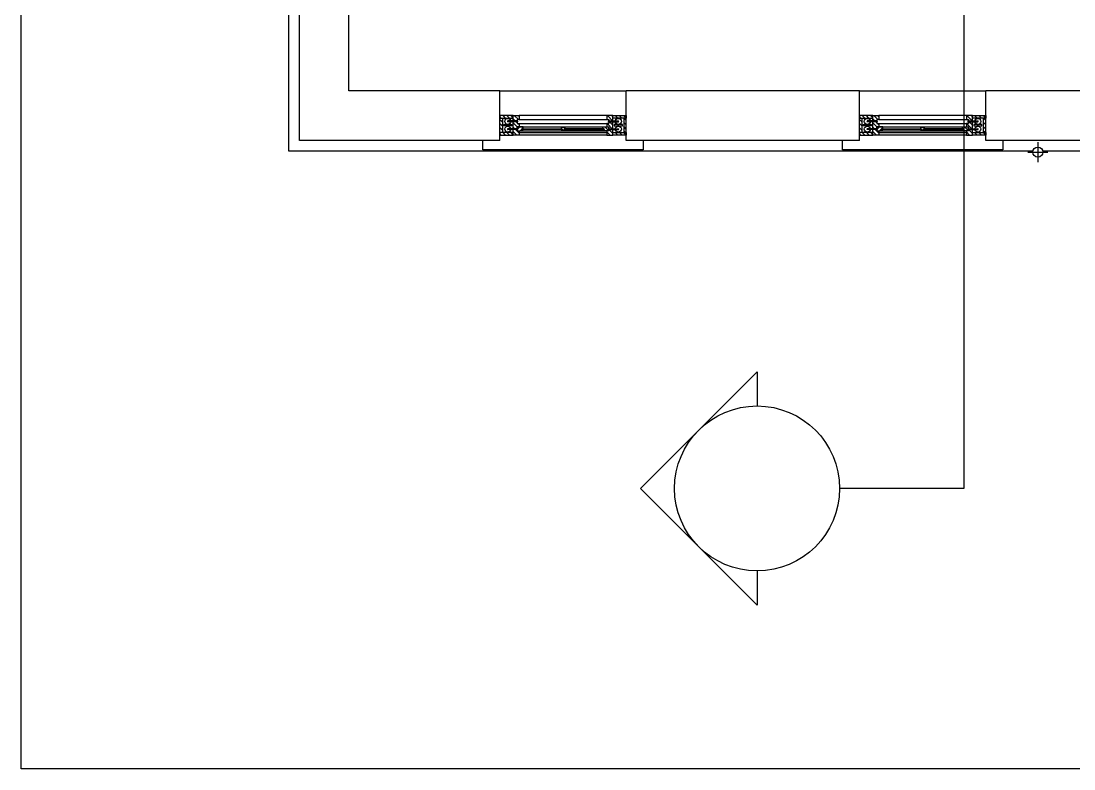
# Model space of a CAD drawing. Extents: x 257532 to 291172, y -129942 to -106182.
# Drawn here: x 283295 to 284772, y -112157 to -111107 of the extents above; entities that cross this region are included whole.
import ezdxf

# ---------------------------------------------------------------- set-up
doc = ezdxf.new("R2010")
doc.units = 0
doc.header["$LTSCALE"] = 50
doc.header["$MEASUREMENT"] = 0
doc.layers.get('0').update_dxf_attribs({"linetype": 'CONTINUOUS'})
doc.layers.add('h', color=5, linetype='CONTINUOUS')
pattern_1 = [(315, (247802.2005, -282476.867), (-3.928862, -3.928862), [])]
pattern_2 = [(315, (247815.9505, -282476.867), (-3.928862, -3.928862), [])]
pattern_3 = [(315, (248474.7005, -282476.867), (-3.928862, -3.928862), [])]
pattern_4 = [(315, (248488.4505, -282476.867), (-3.928862, -3.928862), [])]

# ---------------------------------------------------------------- blocks, each defined once
blk = doc.blocks.new('aera')
at = {"layer": 'h'}
h = blk.add_hatch(dxfattribs=at)
h.set_pattern_fill('ANSI31', color=256, scale=1.75, angle=360, style=0)
h.set_pattern_definition([(315, (247802.2005, -282441.04), (-3.928862, -3.928862), [])])
h.paths.add_polyline_path([(269604.9, -263797), (269604.9, -263792.5), (269579.9, -263792.5), (269579.9, -263797)])
h = blk.add_hatch(dxfattribs=at)
h.set_pattern_fill('ANSI31', color=256, scale=1.75, angle=360, style=0)
h.set_pattern_definition([(315, (303021.682, -247400.7636), (-3.92886205, -3.92886205), [])])
h.paths.add_polyline_path([(269612.4, -263821), (269616.1, -263821), (269616.1, -263828.8), (269612.4, -263828.8), (269604.9, -263828.8), (269604.9, -263792.5), (269616.1, -263792.5), (269616.1, -263800), (269612.4, -263800), (269612.4, -263807.5), (269616.1, -263807.5), (269616.1, -263813.5), (269612.4, -263813.5)])
h = blk.add_hatch(dxfattribs=at)
h.set_pattern_fill('ANSI31', color=256, scale=1.75, angle=360, style=0)
h.set_pattern_definition([(315, (302967.932, -247400.7636), (-3.92886205, -3.92886205), [])])
h.paths.add_polyline_path([(269783.6, -263821), (269779.9, -263821), (269779.9, -263828.8), (269783.6, -263828.8), (269791.1, -263828.8), (269791.1, -263792.5), (269779.9, -263792.5), (269779.9, -263800), (269783.6, -263800), (269783.6, -263807.5), (269779.9, -263807.5), (269779.9, -263813.5), (269783.6, -263813.5)])
h = blk.add_hatch(dxfattribs=at)
h.set_pattern_fill('ANSI31', color=256, scale=1.75, angle=360, style=0)
h.set_pattern_definition([(315, (247815.9505, -282441.04), (-3.928862, -3.928862), [])])
h.paths.add_polyline_path([(269791.1, -263797), (269791.1, -263792.5), (269816.1, -263792.5), (269816.1, -263797)])
h = blk.add_hatch(dxfattribs=at)
h.set_pattern_fill('ANSI31', color=256, scale=1.75, angle=360, style=0)
h.set_pattern_definition([(315, (248474.7005, -282441.04), (-3.928862, -3.928862), [])])
h.paths.add_polyline_path([(270277.4, -263797), (270277.4, -263792.5), (270252.4, -263792.5), (270252.4, -263797)])
h = blk.add_hatch(dxfattribs=at)
h.set_pattern_fill('ANSI31', color=256, scale=1.75, angle=360, style=0)
h.set_pattern_definition([(315, (303694.182, -247400.7636), (-3.92886205, -3.92886205), [])])
h.paths.add_polyline_path([(270284.9, -263821), (270288.6, -263821), (270288.6, -263828.8), (270284.9, -263828.8), (270277.4, -263828.8), (270277.4, -263792.5), (270288.6, -263792.5), (270288.6, -263800), (270284.9, -263800), (270284.9, -263807.5), (270288.6, -263807.5), (270288.6, -263813.5), (270284.9, -263813.5)])
h = blk.add_hatch(dxfattribs=at)
h.set_pattern_fill('ANSI31', color=256, scale=1.75, angle=360, style=0)
h.set_pattern_definition([(315, (303640.432, -247400.7636), (-3.92886205, -3.92886205), [])])
h.paths.add_polyline_path([(270456.1, -263821), (270452.4, -263821), (270452.4, -263828.8), (270456.1, -263828.8), (270463.6, -263828.8), (270463.6, -263792.5), (270452.4, -263792.5), (270452.4, -263800), (270456.1, -263800), (270456.1, -263807.5), (270452.4, -263807.5), (270452.4, -263813.5), (270456.1, -263813.5)])
h = blk.add_hatch(dxfattribs=at)
h.set_pattern_fill('ANSI31', color=256, scale=1.75, angle=360, style=0)
h.set_pattern_definition([(315, (248488.4505, -282441.04), (-3.928862, -3.928862), [])])
h.paths.add_polyline_path([(270463.6, -263797), (270463.6, -263792.5), (270488.6, -263792.5), (270488.6, -263797)])
h = blk.add_hatch(dxfattribs=at)
h.set_pattern_fill('ANSI31', color=256, scale=1.75, angle=360, style=0)
h.set_pattern_definition(pattern_1)
h.paths.add_polyline_path([(269584.4, -263824.3), (269579.9, -263824.3), (269579.9, -263797), (269584.4, -263797)])
h = blk.add_hatch(dxfattribs=at)
h.set_pattern_fill('ANSI31', color=256, scale=1.75, angle=360, style=0)
h.set_pattern_definition(pattern_1)
h.paths.add_polyline_path([(269586.9, -263811.8), (269586.9, -263809.3), (269602.4, -263809.3), (269602.4, -263811.8)])
h = blk.add_hatch(dxfattribs=at)
h.set_pattern_fill('ANSI31', color=256, scale=1.75, angle=270, style=0)
h.set_pattern_definition([(45, (287970.171, -286075.178), (3.928862, -3.928862), [])])
h.paths.add_polyline_path([(269621.4, -263817.3), (269623.6, -263817.3), (269623.6, -263813.5), (269612.4, -263813.5), (269612.4, -263821), (269621.4, -263821), (269621.4, -263819.3), (269621.4, -263818.5)])
h = blk.add_hatch(dxfattribs=at)
h.set_pattern_fill('ANSI31', color=256, scale=1.75, angle=360, style=0)
h.set_pattern_definition([(135, (262116.104, -247669.661), (3.928862, 3.928862), [])])
h.paths.add_polyline_path([(269695.7, -263819.8), (269700.2, -263819.8), (269701.7, -263819.2), (269701.7, -263818.5), (269700, -263818.5), (269700, -263817.3), (269701.7, -263817.3), (269701.7, -263814.8), (269694.2, -263814.8), (269694.2, -263817.3), (269696, -263817.3), (269696, -263818.5), (269694.2, -263818.5), (269694.2, -263819.2)])
h = blk.add_hatch(dxfattribs=at)
h.set_pattern_fill('ANSI31', color=256, scale=1.75, angle=270, style=0)
h.set_pattern_definition([(135, (251425.7963, -286075.178), (-3.928862, -3.928862), [])])
h.paths.add_polyline_path([(269774.6, -263817.3), (269772.4, -263817.3), (269772.4, -263813.5), (269783.6, -263813.5), (269783.6, -263821), (269774.6, -263821), (269774.6, -263819.3), (269774.6, -263818.5)])
h = blk.add_hatch(dxfattribs=at)
h.set_pattern_fill('ANSI31', color=256, scale=1.75, angle=360, style=0)
h.set_pattern_definition(pattern_2)
h.paths.add_polyline_path([(269809.1, -263811.8), (269809.1, -263809.3), (269793.6, -263809.3), (269793.6, -263811.8)])
h = blk.add_hatch(dxfattribs=at)
h.set_pattern_fill('ANSI31', color=256, scale=1.75, angle=360, style=0)
h.set_pattern_definition(pattern_2)
h.paths.add_polyline_path([(269811.6, -263824.3), (269816.1, -263824.3), (269816.1, -263797), (269811.6, -263797)])
h = blk.add_hatch(dxfattribs=at)
h.set_pattern_fill('ANSI31', color=256, scale=1.75, angle=360, style=0)
h.set_pattern_definition(pattern_3)
h.paths.add_polyline_path([(270256.9, -263824.3), (270252.4, -263824.3), (270252.4, -263797), (270256.9, -263797)])
h = blk.add_hatch(dxfattribs=at)
h.set_pattern_fill('ANSI31', color=256, scale=1.75, angle=360, style=0)
h.set_pattern_definition(pattern_3)
h.paths.add_polyline_path([(270259.4, -263811.8), (270259.4, -263809.3), (270274.9, -263809.3), (270274.9, -263811.8)])
h = blk.add_hatch(dxfattribs=at)
h.set_pattern_fill('ANSI31', color=256, scale=1.75, angle=270, style=0)
h.set_pattern_definition([(45, (288642.671, -286075.178), (3.928862, -3.928862), [])])
h.paths.add_polyline_path([(270293.9, -263817.3), (270296.1, -263817.3), (270296.1, -263813.5), (270284.9, -263813.5), (270284.9, -263821), (270293.9, -263821), (270293.9, -263819.3), (270293.9, -263818.5)])
h = blk.add_hatch(dxfattribs=at)
h.set_pattern_fill('ANSI31', color=256, scale=1.75, angle=360, style=0)
h.set_pattern_definition([(135, (262788.604, -247669.661), (3.928862, 3.928862), [])])
h.paths.add_polyline_path([(270368.2, -263819.8), (270372.7, -263819.8), (270374.2, -263819.2), (270374.2, -263818.5), (270372.5, -263818.5), (270372.5, -263817.3), (270374.2, -263817.3), (270374.2, -263814.8), (270366.7, -263814.8), (270366.7, -263817.3), (270368.5, -263817.3), (270368.5, -263818.5), (270366.7, -263818.5), (270366.7, -263819.2)])
h = blk.add_hatch(dxfattribs=at)
h.set_pattern_fill('ANSI31', color=256, scale=1.75, angle=270, style=0)
h.set_pattern_definition([(135, (252098.2963, -286075.178), (-3.928862, -3.928862), [])])
h.paths.add_polyline_path([(270447.1, -263817.3), (270444.9, -263817.3), (270444.9, -263813.5), (270456.1, -263813.5), (270456.1, -263821), (270447.1, -263821), (270447.1, -263819.3), (270447.1, -263818.5)])
h = blk.add_hatch(dxfattribs=at)
h.set_pattern_fill('ANSI31', color=256, scale=1.75, angle=360, style=0)
h.set_pattern_definition(pattern_4)
h.paths.add_polyline_path([(270481.6, -263811.8), (270481.6, -263809.3), (270466.1, -263809.3), (270466.1, -263811.8)])
h = blk.add_hatch(dxfattribs=at)
h.set_pattern_fill('ANSI31', color=256, scale=1.75, angle=360, style=0)
h.set_pattern_definition(pattern_4)
h.paths.add_polyline_path([(270484.1, -263824.3), (270488.6, -263824.3), (270488.6, -263797), (270484.1, -263797)])
h = blk.add_hatch(dxfattribs=at)
h.set_pattern_fill('ANSI31', color=256, scale=1.75, angle=360, style=0)
h.set_pattern_definition([(315, (247802.2005, -282472.79), (-3.928862, -3.928862), [])])
h.paths.add_polyline_path([(269604.9, -263828.8), (269604.9, -263824.3), (269579.9, -263824.3), (269579.9, -263828.8)])
h = blk.add_hatch(dxfattribs=at)
h.set_pattern_fill('ANSI31', color=256, scale=1.75, angle=360, style=0)
h.set_pattern_definition([(315, (247815.9505, -282472.79), (-3.928862, -3.928862), [])])
h.paths.add_polyline_path([(269791.1, -263828.8), (269791.1, -263824.3), (269816.1, -263824.3), (269816.1, -263828.8)])
h = blk.add_hatch(dxfattribs=at)
h.set_pattern_fill('ANSI31', color=256, scale=1.75, angle=360, style=0)
h.set_pattern_definition([(315, (248474.7005, -282472.79), (-3.928862, -3.928862), [])])
h.paths.add_polyline_path([(270277.4, -263828.8), (270277.4, -263824.3), (270252.4, -263824.3), (270252.4, -263828.8)])
h = blk.add_hatch(dxfattribs=at)
h.set_pattern_fill('ANSI31', color=256, scale=1.75, angle=360, style=0)
h.set_pattern_definition([(315, (248488.4505, -282472.79), (-3.928862, -3.928862), [])])
h.paths.add_polyline_path([(270463.6, -263828.8), (270463.6, -263824.3), (270488.6, -263824.3), (270488.6, -263828.8)])
for p, q in [((269204.9, -263838.8), (269204.9, -263516.3)), ((269579.9, -263838.8), (269579.9, -263746.3)), ((269579.9, -263746.3), (269816.1, -263746.3)), ((269816.1, -263838.8), (269816.1, -263746.3)), ((270252.4, -263838.8), (270252.4, -263746.3)), ((270252.4, -263746.3), (270488.6, -263746.3)), ((270488.6, -263838.8), (270488.6, -263746.3)), ((269779.9, -263792.5), (269616.1, -263792.5)), ((270452.4, -263792.5), (270288.6, -263792.5)), ((269612.4, -263802.5), (269594.6, -263802.5)), ((269612.4, -263804), (269594.6, -263804)), ((269612.4, -263807.5), (269783.6, -263807.5)), ((269612.4, -263813.5), (269783.6, -263813.5)), ((269616.1, -263800), (269781.9, -263800)), ((269783.6, -263802.5), (269801.4, -263802.5)), ((269783.6, -263804), (269801.4, -263804)), ((269816.1, -263798.7), (269816.1, -263797)), ((270284.9, -263802.5), (270267.1, -263802.5)), ((270284.9, -263804), (270267.1, -263804)), ((270284.9, -263807.5), (270456.1, -263807.5)), ((270284.9, -263813.5), (270456.1, -263813.5)), ((270288.6, -263800), (270454.4, -263800)), ((270456.1, -263802.5), (270473.9, -263802.5)), ((270456.1, -263804), (270473.9, -263804)), ((270488.6, -263798.7), (270488.6, -263797)), ((269612.4, -263817), (269594.6, -263817)), ((269612.4, -263818.5), (269594.6, -263818.5)), ((269616.1, -263824), (269779.9, -263824)), ((269779.9, -263828.8), (269616.1, -263828.8)), ((269621.4, -263821), (269779.9, -263821)), ((269783.6, -263817), (269801.4, -263817)), ((269783.6, -263818.5), (269801.4, -263818.5)), ((270284.9, -263817), (270267.1, -263817)), ((270284.9, -263818.5), (270267.1, -263818.5)), ((270288.6, -263824), (270452.4, -263824)), ((270452.4, -263828.8), (270288.6, -263828.8)), ((270293.9, -263821), (270452.4, -263821)), ((270456.1, -263817), (270473.9, -263817)), ((270456.1, -263818.5), (270473.9, -263818.5)), ((269579.9, -263838.8), (269204.9, -263838.8)), ((270586.1, -263841.9), (270586.1, -263879.4)), ((270567.4, -263860.7), (270604.9, -263860.7))]:
    blk.add_line(p, q, dxfattribs=at)
for points in [[(269184.9, -263858.8), (269184.9, -262525.5)], [(269579.9, -263746.3), (269297.4, -263746.3), (269297.4, -263516.3)], [(270252.4, -263746.3), (269816.1, -263746.3)], [(270959.9, -263746.3), (270488.6, -263746.3)], [(269612.4, -263821), (269616.1, -263821), (269616.1, -263828.8), (269612.4, -263828.8), (269604.9, -263828.8), (269604.9, -263792.5), (269616.1, -263792.5), (269616.1, -263800), (269612.4, -263800), (269612.4, -263807.5), (269616.1, -263807.5), (269616.1, -263813.5), (269612.4, -263813.5), (269612.4, -263821)], [(269783.6, -263821), (269779.9, -263821), (269779.9, -263828.8), (269783.6, -263828.8), (269791.1, -263828.8), (269791.1, -263792.5), (269779.9, -263792.5), (269779.9, -263800), (269783.6, -263800), (269783.6, -263807.5), (269779.9, -263807.5), (269779.9, -263813.5), (269783.6, -263813.5), (269783.6, -263821)], [(270284.9, -263821), (270288.6, -263821), (270288.6, -263828.8), (270284.9, -263828.8), (270277.4, -263828.8), (270277.4, -263792.5), (270288.6, -263792.5), (270288.6, -263800), (270284.9, -263800), (270284.9, -263807.5), (270288.6, -263807.5), (270288.6, -263813.5), (270284.9, -263813.5), (270284.9, -263821)], [(270456.1, -263821), (270452.4, -263821), (270452.4, -263828.8), (270456.1, -263828.8), (270463.6, -263828.8), (270463.6, -263792.5), (270452.4, -263792.5), (270452.4, -263800), (270456.1, -263800), (270456.1, -263807.5), (270452.4, -263807.5), (270452.4, -263813.5), (270456.1, -263813.5), (270456.1, -263821)], [(269612.4, -263816.3), (269612.4, -263813.5)], [(269612.4, -263816.3), (269612.4, -263813.5)], [(269695.7, -263819.8), (269700.2, -263819.8), (269701.7, -263819.2), (269701.7, -263818.5), (269700, -263818.5), (269700, -263817.3), (269701.7, -263817.3), (269701.7, -263814.8), (269694.2, -263814.8), (269694.2, -263817.3), (269696, -263817.3), (269696, -263818.5), (269694.2, -263818.5), (269694.2, -263819.2), (269695.7, -263819.8)], [(269783.6, -263816.3), (269783.6, -263813.5)], [(270284.9, -263816.3), (270284.9, -263813.5)], [(270284.9, -263816.3), (270284.9, -263813.5)], [(270368.2, -263819.8), (270372.7, -263819.8), (270374.2, -263819.2), (270374.2, -263818.5), (270372.5, -263818.5), (270372.5, -263817.3), (270374.2, -263817.3), (270374.2, -263814.8), (270366.7, -263814.8), (270366.7, -263817.3), (270368.5, -263817.3), (270368.5, -263818.5), (270366.7, -263818.5), (270366.7, -263819.2), (270368.2, -263819.8)], [(270456.1, -263816.3), (270456.1, -263813.5)], [(269848, -263838.8), (269848, -263856.3), (269548, -263856.3), (269548, -263838.8)], [(270252.4, -263838.8), (269816.1, -263838.8)], [(270520.5, -263838.8), (270520.5, -263856.3), (270220.5, -263856.3), (270220.5, -263838.8)], [(270959.9, -263838.8), (270488.6, -263838.8)], [(270576.9, -263858.8), (269184.9, -263858.8)], [(271294.9, -263918.8), (271294.9, -263858.8), (270595.3, -263858.8)]]:
    blk.add_lwpolyline(points, dxfattribs=at)
for points in [[(269604.9, -263797), (269604.9, -263792.5), (269579.9, -263792.5), (269579.9, -263797)], [(269791.1, -263797), (269791.1, -263792.5), (269816.1, -263792.5), (269816.1, -263797)], [(270277.4, -263797), (270277.4, -263792.5), (270252.4, -263792.5), (270252.4, -263797)], [(270463.6, -263797), (270463.6, -263792.5), (270488.6, -263792.5), (270488.6, -263797)], [(269584.4, -263824.3), (269579.9, -263824.3), (269579.9, -263797), (269584.4, -263797)], [(269586.9, -263811.8), (269586.9, -263809.3), (269602.4, -263809.3), (269602.4, -263811.8)], [(269621.4, -263817.3), (269623.6, -263817.3), (269623.6, -263813.5), (269612.4, -263813.5), (269612.4, -263821), (269621.4, -263821), (269621.4, -263819.3), (269621.4, -263818.5)], [(269774.6, -263817.3), (269772.4, -263817.3), (269772.4, -263813.5), (269783.6, -263813.5), (269783.6, -263821), (269774.6, -263821), (269774.6, -263819.3), (269774.6, -263818.5)], [(269809.1, -263811.8), (269809.1, -263809.3), (269793.6, -263809.3), (269793.6, -263811.8)], [(269811.6, -263824.3), (269816.1, -263824.3), (269816.1, -263797), (269811.6, -263797)], [(270256.9, -263824.3), (270252.4, -263824.3), (270252.4, -263797), (270256.9, -263797)], [(270259.4, -263811.8), (270259.4, -263809.3), (270274.9, -263809.3), (270274.9, -263811.8)], [(270293.9, -263817.3), (270296.1, -263817.3), (270296.1, -263813.5), (270284.9, -263813.5), (270284.9, -263821), (270293.9, -263821), (270293.9, -263819.3), (270293.9, -263818.5)], [(270447.1, -263817.3), (270444.9, -263817.3), (270444.9, -263813.5), (270456.1, -263813.5), (270456.1, -263821), (270447.1, -263821), (270447.1, -263819.3), (270447.1, -263818.5)], [(270481.6, -263811.8), (270481.6, -263809.3), (270466.1, -263809.3), (270466.1, -263811.8)], [(270484.1, -263824.3), (270488.6, -263824.3), (270488.6, -263797), (270484.1, -263797)], [(269604.9, -263828.8), (269604.9, -263824.3), (269579.9, -263824.3), (269579.9, -263828.8)], [(269696, -263817.3), (269696, -263818.5), (269621.4, -263818.5), (269621.4, -263817.3)], [(269623.6, -263818.5), (269621.4, -263818.5), (269621.4, -263821)], [(269700, -263817.3), (269700, -263818.5), (269774.6, -263818.5), (269774.6, -263817.3)], [(269772.4, -263818.5), (269774.6, -263818.5), (269774.6, -263821)], [(269791.1, -263828.8), (269791.1, -263824.3), (269816.1, -263824.3), (269816.1, -263828.8)], [(270277.4, -263828.8), (270277.4, -263824.3), (270252.4, -263824.3), (270252.4, -263828.8)], [(270368.5, -263817.3), (270368.5, -263818.5), (270293.9, -263818.5), (270293.9, -263817.3)], [(270296.1, -263818.5), (270293.9, -263818.5), (270293.9, -263821)], [(270372.5, -263817.3), (270372.5, -263818.5), (270447.1, -263818.5), (270447.1, -263817.3)], [(270444.9, -263818.5), (270447.1, -263818.5), (270447.1, -263821)], [(270463.6, -263828.8), (270463.6, -263824.3), (270488.6, -263824.3), (270488.6, -263828.8)]]:
    blk.add_lwpolyline(points, close=True, dxfattribs=at)
for centre, radius in [((269594.6, -263803.3), 5.62), ((269594.6, -263817.8), 5.62), ((269801.4, -263803.3), 5.62), ((269801.4, -263817.8), 5.62), ((270267.1, -263803.3), 5.62), ((270267.1, -263817.8), 5.62), ((270473.9, -263803.3), 5.62), ((270473.9, -263817.8), 5.62), ((270586.1, -263860.7), 9.38)]:
    blk.add_circle(centre, radius, dxfattribs=at)
for centre, radius, start, end in [((269594.6, -263803.3), 0.75, 90, 270), ((269612.4, -263803.3), 1.25, 270, 90), ((269783.6, -263803.3), 1.25, 90, 270), ((269801.4, -263803.3), 0.75, 270, 90), ((270267.1, -263803.3), 0.75, 90, 270), ((270284.9, -263803.3), 1.25, 270, 90), ((270456.1, -263803.3), 1.25, 90, 270), ((270473.9, -263803.3), 0.75, 270, 90), ((269594.6, -263817.8), 0.75, 90, 270), ((269612.4, -263817.8), 1.25, 270, 90), ((269783.6, -263817.8), 1.25, 90, 270), ((269801.4, -263817.8), 0.75, 270, 90), ((270267.1, -263817.8), 0.75, 90, 270), ((270284.9, -263817.8), 1.25, 270, 90), ((270456.1, -263817.8), 1.25, 90, 270), ((270473.9, -263817.8), 0.75, 270, 90)]:
    blk.add_arc(centre, radius, start, end, dxfattribs=at)

msp = doc.modelspace()

# ---------------------------------------------------------------- linework, layer by layer
for p, q in [((284617.6858, -109222.22456), (284617.6858, -111763.32401)), ((284164.16484, -111763.32401), (284327.80955, -111599.6793)), ((284327.80955, -111599.6793), (284327.80955, -111647.60973)), ((284164.16484, -111763.32401), (284327.80955, -111926.96873)), ((284617.6858, -111763.32401), (284443.52384, -111763.32401)), ((284327.80955, -111879.0383), (284327.80955, -111926.96873))]:
    msp.add_line(p, q)
msp.add_lwpolyline([(283295.25515, -108966.14769), (287681.58022, -108966.14769), (287681.58022, -112156.97595), (283295.25515, -112156.97595)], close=True)
msp.add_circle((284327.80955, -111763.32401), 115.71429)

# ---------------------------------------------------------------- block references
at = {"layer": 'h', "xscale": 0.75, "yscale": 0.75, "zscale": 0.75}
msp.add_blockref('aera', (81782.17902, 86604.26481), dxfattribs=at)

doc.saveas('drawing.dxf')
